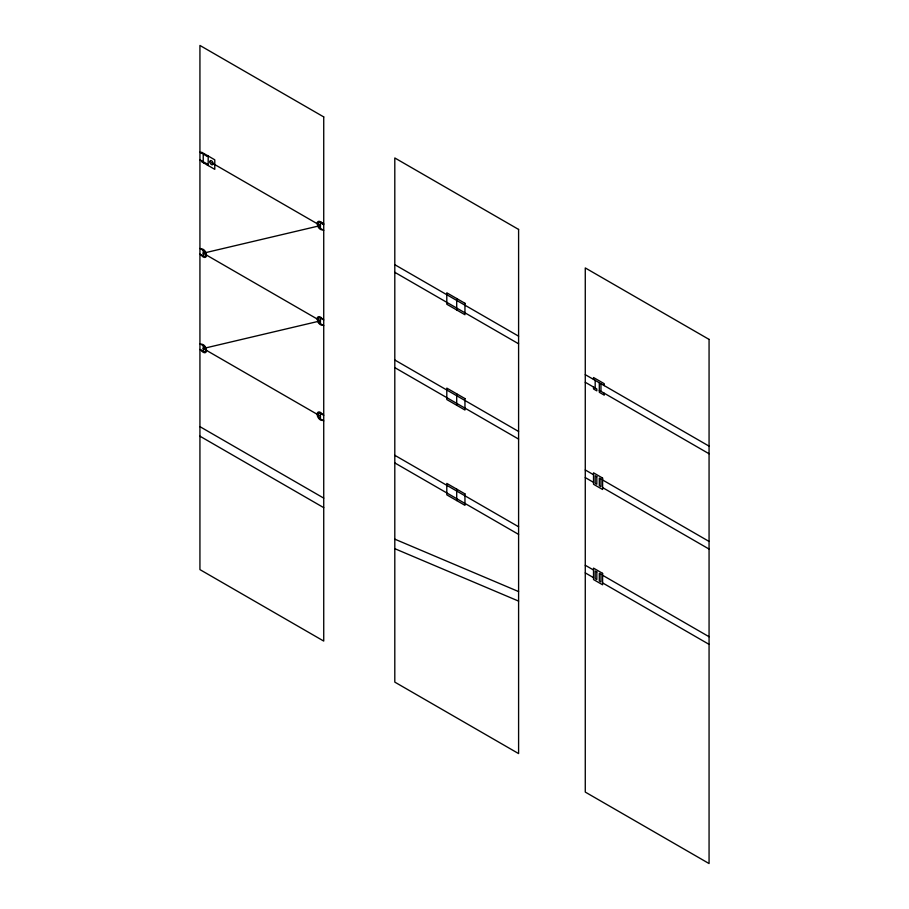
<?xml version="1.0" encoding="UTF-8"?>
<svg xmlns="http://www.w3.org/2000/svg" width="909" height="909" viewBox="0 0 909 909"><rect width="100%" height="100%" fill="white"/><g stroke="black" fill="none" stroke-linecap="round" stroke-linejoin="round"><path stroke-width="1.36" d="M201.082 249.1L201.582 248.952A4.67 2.693 60 0 1 205.57 251.861L206.536 255.111A4.67 2.693 60 0 1 201.582 255.554L201.082 254.827M322.581 229.67L322.081 229.818A4.67 2.693 60 0 1 318.093 226.909L317.127 223.659A4.67 2.693 60 0 1 320.423 221.751L323.729 223.659M201.082 344.409L201.582 344.25A4.67 2.693 60 0 1 205.57 347.158L206.536 350.408A4.67 2.693 60 0 1 201.582 350.851L201.082 350.124M322.581 324.967L322.081 325.127A4.67 2.693 60 0 1 318.093 322.218L317.127 318.957A4.67 2.693 60 0 1 322.081 318.514L322.581 319.252M322.581 420.265L322.081 420.424A4.67 2.693 60 0 1 317.127 414.265A4.67 2.693 60 0 1 322.081 413.822L322.581 414.549M394.801 539.162L518.596 591.577M394.801 548.684L518.596 601.099M199.935 152.189L203.23 154.087L203.23 161.711L199.935 159.814M394.801 264.689L518.596 336.171M585.271 374.656L709.065 446.137M323.729 230.329L320.423 228.42A3.5 2.023 60 0 1 318.673 226.58L317.957 224.137A3.5 2.023 60 0 1 320.423 222.705L323.729 224.614M211.49 162.666L320.423 225.568L203.23 253.202L320.423 320.866L203.23 348.511L320.423 416.163M394.801 272.314L518.596 343.795M585.271 382.28L596.827 388.95L596.827 390.859L593.52 388.95L593.52 387.052M599.304 390.381L709.065 453.761M394.801 359.998L518.596 431.468M585.271 469.964L593.52 474.725M602.599 479.963L709.065 541.434M199.935 248.441L203.23 250.35A3.5 2.023 60 0 1 204.98 252.191L205.707 254.634A3.5 2.023 60 0 1 203.23 256.065L199.935 254.156M323.729 325.627L320.423 323.729A3.5 2.023 60 0 1 318.673 321.877L317.957 319.434A3.5 2.023 60 0 1 320.423 318.002L323.729 319.911M394.801 367.622L518.596 439.092M585.271 477.589L593.52 482.349M602.599 487.588L709.065 549.059M394.801 455.295L518.596 526.765M585.271 565.262L593.52 570.023M602.599 575.272L709.065 636.732M199.935 343.738L203.23 345.647A3.5 2.023 60 0 1 204.98 347.499L205.707 349.931A3.5 2.023 60 0 1 203.23 351.363L199.935 349.454M323.729 420.935L320.423 419.026A3.5 2.023 60 0 1 317.957 414.743A3.5 2.023 60 0 1 320.423 413.311L323.729 415.22M394.801 462.92L518.596 534.39M585.271 572.886L593.52 577.647M602.599 582.896L709.065 644.356M199.935 426.651L323.729 498.121M199.935 436.184L323.729 507.654M320.423 221.751L322.581 223.944M604.258 385.621L604.258 383.712L593.52 377.519L593.52 379.428M604.258 393.245L604.258 395.154L599.304 392.29L599.304 382.757M600.951 383.712L600.951 391.336M595.179 380.382L595.179 388.007M456.704 298.527L456.704 309.958M456.704 393.824L456.704 405.266M456.704 489.122L456.704 500.564M320.423 222.705L320.423 228.42M320.423 318.002L320.423 323.729M320.423 413.311L320.423 419.026M208.184 155.996L208.184 165.529M207.354 155.519L207.354 156.473L204.059 154.564L204.059 153.621M207.354 165.052L207.354 164.097L204.059 162.188L204.059 163.143M203.23 250.35L203.23 256.065M203.23 345.647L203.23 351.363M201.582 153.144L201.582 152.189L214.785 159.814L214.785 169.335L201.582 161.711L201.582 160.768M323.729 116.92L199.935 45.45L199.935 569.602L323.729 641.072L323.729 116.92M518.596 229.432L394.801 157.961L394.801 682.114L518.596 753.584L518.596 229.432M709.065 339.398L585.271 267.928L585.271 792.08L709.065 863.55L709.065 339.398M464.953 303.288L446.796 292.812L446.796 304.242L464.953 314.73L464.953 303.288M464.953 398.585L446.796 388.109L446.796 399.54L464.953 410.027L464.953 398.585M602.599 478.066L593.52 472.816L593.52 484.258L602.599 489.497L602.599 478.066M596.827 476.634L595.179 475.68L595.179 483.304L596.827 484.258L596.827 476.634M600.951 479.009L599.304 478.066L599.304 485.69L600.951 486.633L600.951 479.009M464.953 493.894L446.796 483.406L446.796 494.848L464.953 505.324L464.953 493.894M602.599 573.363L593.52 568.125L593.52 579.556L602.599 584.794L602.599 573.363M596.827 571.931L595.179 570.977L595.179 578.601L596.827 579.556L596.827 571.931M600.951 574.318L599.304 573.363L599.304 580.987L600.951 581.942L600.951 574.318M209.831 161.711A2.329 1.352 60 0 0 212.308 164.802A2.329 1.352 60 0 0 212.308 161.495A2.329 1.352 60 0 0 209.831 161.711"/></g></svg>
